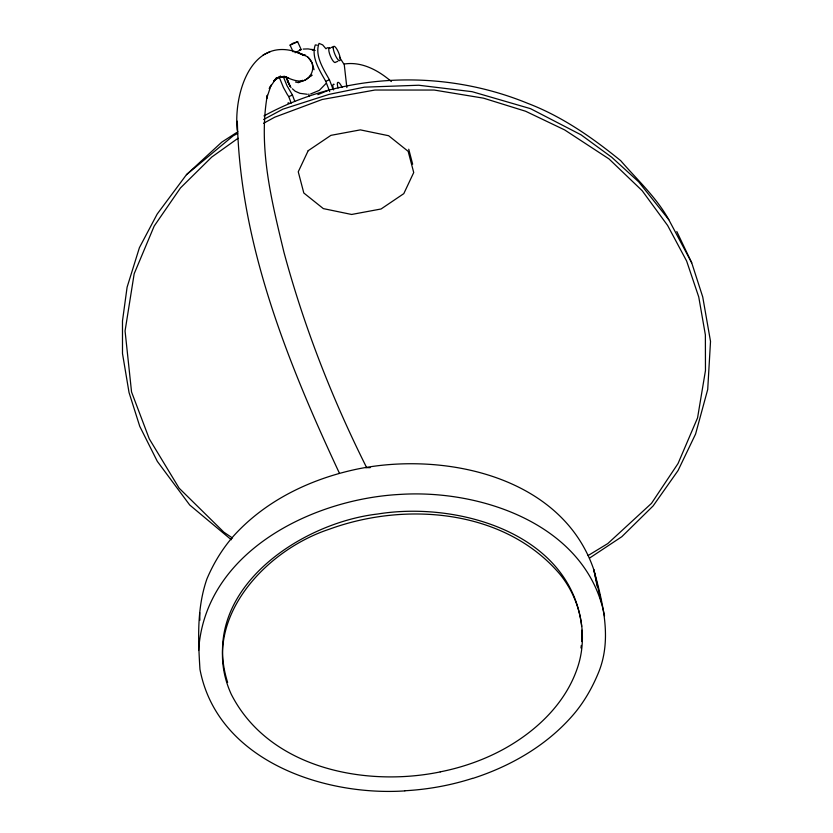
<?xml version="1.0" encoding="UTF-8"?>
<svg xmlns="http://www.w3.org/2000/svg" width="833" height="833" viewBox="0 0 833 833"><rect width="100%" height="100%" fill="white"/><g stroke="black" fill="none" stroke-linecap="round" stroke-linejoin="round"><path stroke-width="1.25" d="M339.208 472.769C287.885 362.907 239.904 244.017 237.343 121.212M237.186 130.333C233.448 90.891 253.419 31.081 303.795 54.999L298.391 52.989M404.88 790.892C322.715 796.338 217.194 760.05 199.962 669.336C198.056 639.15 196.817 607.788 206.959 578.82C213.717 562.941 222.744 548.114 234.26 535.223C266.477 499.935 311.427 478.631 357.721 468.979C444.416 451.413 561.973 476.289 593.825 569.741C602.655 602.426 611.911 637.516 599.312 670.596C593.356 685.559 585.568 699.73 575.384 712.257C548.874 744.244 511.774 765.881 472.54 778.491M198.629 650.479C204.762 552.133 311.865 499.113 399.611 494.438C481.786 489.002 587.296 525.279 604.529 615.993M580.965 647.959L581.288 645.398M581.767 641.556L581.871 630.165M293.122 51.854L290.082 45.138L292.977 43.264L297.641 41.744L301.192 49.553L295.111 52.739M325.818 83.685L319.351 90.349L310.626 93.962M237.884 131.739L221.786 142.131L186.457 174.691L157.187 214.06L139.423 247.651L127.105 287.166L122.482 320.955L122.493 353.525L129.032 392.51L139.757 426.34L157.333 461.388L189.705 504.996L231.314 539.763M297.641 41.744L290.082 45.138M186.457 174.691L233.167 135.831L237.686 133.415M238.071 138.247L211.78 157.031L180.48 187.925L154.178 226.087L134.175 273.755L125.065 330.972L131.552 391.989L149.284 438.856L179.126 488.18L223.921 532.235L232.532 538.045M589.493 558.12L621.835 536.691L653.134 505.912L678.01 470.624L695.586 434.035L707.717 389.438L710.518 341.415L702.74 296.985L691.713 262.812L676.792 231.512M588.15 555.517L607.798 543.564L651.479 503.371L678.041 463.533L697.565 417.874L705.468 370.529L705.374 334.897L698.752 296.975L686.631 261.041L667.639 225.493L642.191 190.715L608.996 158.916L564.649 129.917L525.633 111.258L483.484 98.159L434.212 90.047L374.965 90.026L322.194 99.481L274.796 117.161L263.53 123.294M295.496 82.009L298.266 82.592L302.525 80.301M309.959 76.292L312.083 75.147L304.868 80.197L298.266 82.592M263.644 119.483L282.835 109.185L329.056 94.379L364.375 87.163L418.749 85.237L472.124 91.682L530.538 108.675L581.07 134.842L611.786 157.302L638.713 181.875L668.784 219.673L691.713 262.812M263.988 115.912C344.06 72.075 443.51 68.795 527.633 103.313C562.046 116.422 592.305 137.601 620.731 160.707C637.318 179.928 656.331 197.265 668.784 219.673M263.155 54.947L270.131 51.677M331.242 47.523L333.481 46.596M337.802 61.309L335.574 62.236A7.778 2.03 67.5 0 1 330.222 55.644A7.778 2.03 67.5 0 1 330.076 48.283M279.367 77.521L283.418 87.475L287.333 94.535L288.759 96.597L292.466 95.066L294.726 101.199M317.248 45.18L315.28 44.93C310.865 56.946 319.789 70.857 325.755 81.301L329.451 79.77L333.2 89.662M317.831 94.65L329.722 89.735M299.495 49.886L301.192 49.553M440.282 771.899C364.937 787.435 268.934 768.234 231.262 694.274C198.316 622.147 263.717 550.748 329.264 529.226C405.4 501.351 504.413 509.161 559.672 573.937C580.788 599.645 588.244 635.798 577.571 667.483C565.899 702.573 537.847 729.635 506.36 747.638A175.138 127.397 -5.8 0 1 440.261 771.847M365.635 467.636L370.175 467.657M303.17 49.074L308.075 48.897L312.896 49.761M344.258 64.016C361.939 61.319 378.401 70.388 391.375 81.551M307.294 94.275L299.984 93.348L295.215 91.245L292.393 88.808M302.264 54.988L305.576 55.103M330.055 47.95L327.338 47.731L325.953 48.772L322.694 44.909L319.039 43.368C314.457 55.311 323.516 69.337 329.451 79.77M285.604 76.98L288.593 77.854L279.628 76.886L284.574 76.365L276.577 78.198L280.596 76.126L273.745 80.999L276.369 77.979L269.236 88.506L271.089 85.101L266.591 98.648L267.31 95.274C258.115 147.889 271.704 201.242 283.938 252.232C303.983 326.598 332.148 398.715 366.614 467.563M285.813 77.063C293.58 80.385 304.107 84.727 310.011 75.73C315.426 68.889 312.458 56.956 303.42 55.165M314.791 50.355L311.771 49.407L314.916 50.428M294.549 51.625L303.795 54.999M307.866 57.071L312.146 62.808L314.041 69.722M292.466 95.066L286.979 85.684L283.314 76.667M291.04 87.652L287.281 80.968M339.458 57.123L344.268 64.693L346.851 87.58M286.313 77.563L290.113 86.309L286.104 76.719L289.197 84.758M329.691 91.609L325.755 81.301M291.196 103.157L288.759 96.597M227.628 682.435C198.65 591.607 298.651 523.124 377.786 514.003C457.567 500.997 570.876 533.172 581.684 626.395M408.743 149.232L412.658 164.195M601.28 602.02L593.825 569.741L597.24 586.609M308.866 93.983L309.147 96.524M199.701 612.567L199.868 620.262M338.104 87.975A7.778 2.03 67.5 0 1 337.99 82.321A7.778 2.03 67.5 0 1 342.092 87.371M333.627 89.818A7.778 2.03 67.5 0 1 334.148 84.341M472.478 778.366A197.327 142.901 -5.9 0 1 404.88 790.756M287.916 103.177A7.778 2.03 67.5 0 1 288.989 103.011M308.179 150.7L298.256 171.796L303.806 192.996L323.339 208.614L351.62 214.466L381.066 208.989L403.797 193.641L413.72 172.546L408.17 151.346L388.636 135.727L360.356 129.875L330.909 135.352L308.179 150.7M333.294 48.606A7.778 2.03 67.5 0 0 338.979 60.538A7.778 2.03 67.5 0 0 338.021 51.323A7.778 2.03 67.5 0 0 333.294 48.606"/></g></svg>
